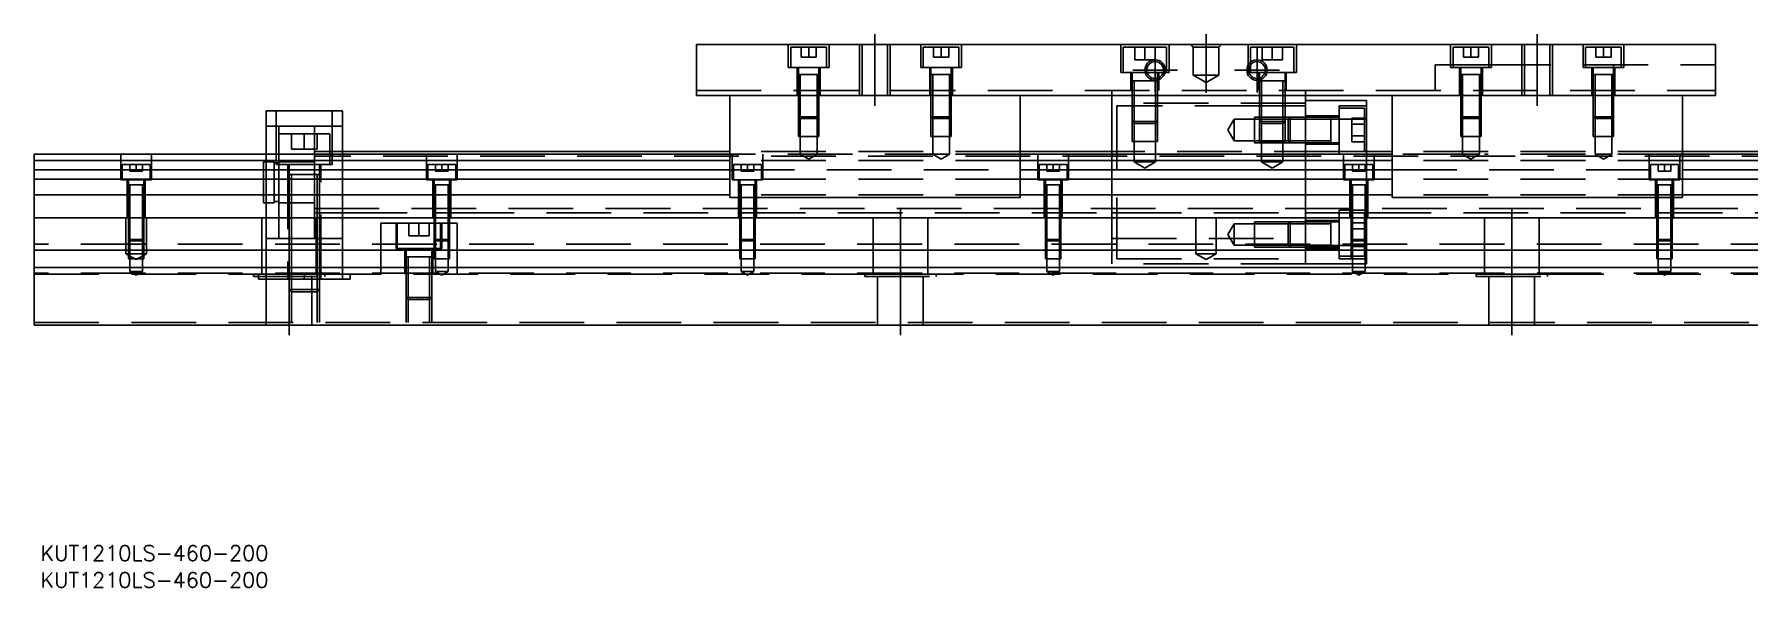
# Model space of a CAD drawing. Extents: x -12 to 640, y -274 to 102.
# Drawn here: x 0 to 336.5, y -274 to -165.6 of the extents above; entities that cross this region are included whole.
import ezdxf

# ---------------------------------------------------------------- set-up
doc = ezdxf.new("R2010")
doc.units = 0
doc.linetypes.add('CENTER', pattern=[50.8, 31.75, -6.35, 6.35, -6.35])
doc.linetypes.add('DASHED', pattern=[19.05, 12.7, -6.35])
doc.layers.get('0').update_dxf_attribs({"linetype": 'CONTINUOUS'})
doc.layers.add('CENTER', color=1, linetype='CENTER')
doc.styles.get("Standard").update_dxf_attribs({"font": 'txt.shx', "height": 3, "bigfont": 'bigfont.shx'})

# ---------------------------------------------------------------- blocks, each defined once
blk = doc.blocks.new('*U2')
at = {"color": 7, "linetype": 'CONTINUOUS'}
blk.add_text('KUT1210LS-460-200', height=3, dxfattribs=at).set_placement((1.2, -274.02))
blk = doc.blocks.new('*U3')
at = {"color": 7, "linetype": 'CONTINUOUS'}
blk.add_text('KUT1210LS-460-200', height=3, dxfattribs=at).set_placement((1.2, -268.75))

msp = doc.modelspace()

# ---------------------------------------------------------------- linework, layer by layer
at = {"color": 7, "linetype": 'CONTINUOUS'}
for p, q in [((130, -167.55), (330, -167.55)), ((130, -167.55), (130, -177.55)), ((330, -167.55), (330, -177.55)), ((130, -177.55), (330, -177.55)), ((136.5, -197.55), (136.5, -177.55)), ((193.5, -197.55), (193.5, -177.55)), ((211.5, -189.05), (211.5, -177.55)), ((249.5, -189.05), (249.5, -177.55)), ((266.5, -197.55), (266.5, -177.55)), ((323.5, -197.55), (323.5, -177.55)), ((45.5, -180.55), (45.5, -189.05)), ((45.5, -180.55), (60.5, -180.55)), ((60.5, -180.55), (60.5, -189.05)), ((261.5, -178.55), (249.5, -178.55)), ((261.5, -178.55), (261.5, -189.05)), ((136.5, -189.05), (0, -189.05)), ((0, -189.05), (0, -190.3)), ((136.5, -190.3), (0, -190.3)), ((0, -190.3), (0, -192.08)), ((136.5, -188.55), (60.5, -188.55)), ((211.5, -188.55), (193.5, -188.55)), ((266.5, -189.05), (193.5, -189.05)), ((266.5, -190.3), (193.5, -190.3)), ((266.5, -188.55), (261.5, -188.55)), ((405, -188.55), (323.5, -188.55)), ((460, -189.05), (323.5, -189.05)), ((460, -190.3), (323.5, -190.3)), ((0, -192.08), (136.5, -192.08)), ((0, -192.08), (0, -193.97)), ((136.5, -193.97), (0, -193.97)), ((0, -193.97), (0, -197.03)), ((193.5, -192.08), (266.5, -192.08)), ((266.5, -193.97), (193.5, -193.97)), ((323.5, -192.08), (460, -192.08)), ((460, -193.97), (323.5, -193.97)), ((0, -197.03), (0, -201.55)), ((136.5, -197.03), (0, -197.03)), ((136.5, -197.55), (193.5, -197.55)), ((266.5, -197.03), (193.5, -197.03)), ((266.5, -197.55), (323.5, -197.55)), ((460, -197.03), (323.5, -197.03)), ((0, -207.85), (0, -201.55)), ((0, -201.55), (460, -201.55)), ((460, -207.85), (0, -207.85)), ((0, -211.25), (0, -207.85)), ((460, -211.25), (0, -211.25)), ((0, -222.55), (0, -211.25)), ((0, -222.55), (460, -222.55))]:
    msp.add_line(p, q, dxfattribs=at)
at = {"color": 3, "linetype": 'DASHED'}
for p, q in [((148, -167.55), (148, -172.05)), ((155.5, -168.05), (148.5, -168.05)), ((148.5, -168.05), (148.5, -172.05)), ((150.5, -168.05), (150.5, -170.05)), ((152, -168.05), (152, -170.05)), ((153.5, -168.05), (153.5, -170.05)), ((155.5, -172.05), (155.5, -168.05)), ((156, -172.05), (156, -167.55)), ((162, -167.55), (162, -177.55)), ((162.5, -167.55), (162.5, -177.55)), ((167.5, -177.55), (167.5, -167.55)), ((168, -177.55), (168, -167.55)), ((174, -167.55), (174, -172.05)), ((181.5, -168.05), (174.5, -168.05)), ((174.5, -168.05), (174.5, -172.05)), ((176.5, -168.05), (176.5, -170.05)), ((178, -168.05), (178, -170.05)), ((179.5, -168.05), (179.5, -170.05)), ((181.5, -172.05), (181.5, -168.05)), ((182, -172.05), (182, -167.55)), ((213.25, -167.55), (213.25, -173.05)), ((222.25, -168.05), (213.75, -168.05)), ((213.75, -168.05), (213.75, -173.05)), ((216, -168.05), (216, -170.55)), ((218, -168.05), (218, -170.55)), ((220, -168.05), (220, -170.55)), ((222.25, -173.05), (222.25, -168.05)), ((222.75, -173.05), (222.75, -167.55)), ((227.5, -168.05), (227, -167.55)), ((227.5, -168.05), (227.5, -173.55)), ((227.5, -168.05), (232.5, -168.05)), ((232.5, -168.05), (233, -167.55)), ((232.5, -173.55), (232.5, -168.05)), ((238.25, -167.55), (238.25, -173.05)), ((247.25, -168.05), (238.75, -168.05)), ((238.75, -168.05), (238.75, -170.99)), ((241, -168.05), (241, -170.55)), ((243, -168.05), (243, -170.55)), ((245, -168.05), (245, -170.55)), ((247.25, -173.05), (247.25, -168.05)), ((247.75, -173.05), (247.75, -167.55)), ((278, -167.55), (278, -172.05)), ((285.5, -168.05), (278.5, -168.05)), ((278.5, -168.05), (278.5, -172.05)), ((280.5, -168.05), (280.5, -170.05)), ((282, -168.05), (282, -170.05)), ((283.5, -168.05), (283.5, -170.05)), ((285.5, -172.05), (285.5, -168.05)), ((286, -172.05), (286, -167.55)), ((292, -167.55), (292, -177.55)), ((292.5, -167.55), (292.5, -177.55)), ((297.5, -177.55), (297.5, -167.55)), ((298, -177.55), (298, -167.55)), ((304, -167.55), (304, -172.05)), ((311.5, -168.05), (304.5, -168.05)), ((304.5, -168.05), (304.5, -172.05)), ((306.5, -168.05), (306.5, -170.05)), ((308, -168.05), (308, -170.05)), ((309.5, -168.05), (309.5, -170.05)), ((311.5, -172.05), (311.5, -168.05)), ((312, -172.05), (312, -167.55)), ((150.5, -170.05), (152, -170.05)), ((152, -170.05), (153.5, -170.05)), ((176.5, -170.05), (178, -170.05)), ((178, -170.05), (179.5, -170.05)), ((216, -170.55), (218, -170.55)), ((218, -170.55), (220, -170.55)), ((238.75, -170.99), (238.75, -171.47)), ((238.75, -171.47), (238.75, -173.05)), ((241, -170.55), (243, -170.55)), ((243, -170.55), (245, -170.55)), ((275, -171.55), (275, -176.55)), ((285, -171.55), (275, -171.55)), ((280.5, -170.05), (282, -170.05)), ((282, -170.05), (283.5, -170.05)), ((285, -171.55), (330, -171.55)), ((306.5, -170.05), (308, -170.05)), ((308, -170.05), (309.5, -170.05)), ((310, -172.05), (310, -171.55)), ((310, -171.55), (310, -172.05)), ((148, -172.05), (156, -172.05)), ((149.75, -172.05), (149.75, -177.55)), ((150, -172.05), (150, -173.45)), ((150, -173.44), (150, -173.45)), ((154, -173.45), (150, -173.45)), ((150, -173.45), (150, -177.55)), ((150, -173.45), (150, -173.46)), ((150.35, -173.45), (150.35, -177.55)), ((153.65, -177.55), (153.65, -173.45)), ((154, -173.45), (154, -172.05)), ((154, -177.55), (154, -173.45)), ((154.25, -177.55), (154.25, -172.05)), ((174, -172.05), (182, -172.05)), ((175.75, -172.05), (175.75, -177.55)), ((176, -172.05), (176, -173.45)), ((176, -173.44), (176, -173.45)), ((176, -173.45), (176.22, -173.45)), ((176.22, -173.45), (176, -173.45)), ((176, -173.45), (176, -173.46)), ((176, -173.45), (176, -177.55)), ((179.78, -173.45), (176.22, -173.45)), ((176.35, -173.45), (176.35, -177.55)), ((179.65, -177.55), (179.65, -173.45)), ((179.78, -173.45), (180, -173.45)), ((180, -173.45), (179.78, -173.45)), ((180, -173.45), (180, -172.05)), ((180, -173.45), (180, -173.44)), ((180, -173.46), (180, -173.45)), ((180, -177.55), (180, -173.45)), ((180.25, -177.55), (180.25, -172.05)), ((213.25, -173.05), (222.75, -173.05)), ((215.25, -173.05), (215.25, -176.55)), ((215.5, -173.05), (215.5, -174.65)), ((215.5, -174.65), (215.76, -174.65)), ((215.76, -174.65), (215.5, -174.65)), ((215.5, -174.65), (215.5, -174.66)), ((215.5, -174.65), (215.5, -174.65)), ((215.5, -174.65), (215.5, -176.55)), ((220.01, -174.65), (215.76, -174.65)), ((215.9, -174.65), (215.9, -176.55)), ((220.24, -174.65), (220.01, -174.65)), ((220.1, -176.55), (220.1, -174.65)), ((220.24, -174.65), (220.5, -174.65)), ((220.5, -174.65), (220.24, -174.65)), ((220.5, -174.12), (220.5, -173.05)), ((220.5, -174.49), (220.5, -174.12)), ((220.5, -174.65), (220.5, -174.49)), ((220.5, -174.66), (220.5, -174.65)), ((220.5, -176.55), (220.5, -174.65)), ((220.5, -174.65), (220.5, -174.65)), ((220.75, -176.55), (220.75, -173.05)), ((232.5, -173.55), (227.5, -173.55)), ((227.5, -173.55), (230, -174.99)), ((230, -174.99), (232.5, -173.55)), ((238.25, -173.05), (247.75, -173.05)), ((240.25, -173.05), (240.25, -176.55)), ((240.5, -173.05), (240.5, -174.12)), ((240.5, -174.12), (240.5, -174.49)), ((240.5, -174.49), (240.5, -174.65)), ((240.5, -174.65), (240.76, -174.65)), ((240.76, -174.65), (240.5, -174.65)), ((240.5, -174.65), (240.5, -174.66)), ((240.5, -174.65), (240.5, -174.65)), ((240.5, -174.65), (240.5, -176.55)), ((245.24, -174.65), (240.76, -174.65)), ((240.9, -174.65), (240.9, -176.55)), ((245.1, -176.55), (245.1, -174.65)), ((245.24, -174.65), (245.5, -174.65)), ((245.5, -174.65), (245.24, -174.65)), ((245.5, -174.65), (245.5, -173.05)), ((245.5, -174.66), (245.5, -174.65)), ((245.5, -176.55), (245.5, -174.65)), ((245.5, -174.65), (245.5, -174.65)), ((245.75, -176.55), (245.75, -173.05)), ((278, -172.05), (286, -172.05)), ((279.75, -172.05), (279.75, -177.55)), ((280, -172.05), (280, -173.45)), ((280, -173.44), (280, -173.45)), ((280, -173.45), (280.22, -173.45)), ((280.22, -173.45), (280, -173.45)), ((280, -173.45), (280, -173.46)), ((280, -173.45), (280, -177.55)), ((283.78, -173.45), (280.22, -173.45)), ((280.35, -173.45), (280.35, -177.55)), ((283.65, -177.55), (283.65, -173.45)), ((283.78, -173.45), (284, -173.45)), ((284, -173.45), (283.78, -173.45)), ((284, -173.45), (284, -172.05)), ((284, -173.45), (284, -173.44)), ((284, -173.46), (284, -173.45)), ((284, -177.55), (284, -173.45)), ((284.25, -177.55), (284.25, -172.05)), ((304, -172.05), (312, -172.05)), ((305.75, -172.05), (305.75, -177.55)), ((306, -172.05), (306, -173.45)), ((306, -173.44), (306, -173.45)), ((306, -173.45), (306.22, -173.45)), ((306.22, -173.45), (306, -173.45)), ((306, -173.45), (306, -173.46)), ((306, -173.45), (306, -177.55)), ((309.78, -173.45), (306.22, -173.45)), ((306.35, -173.45), (306.35, -177.55)), ((309.65, -177.55), (309.65, -173.45)), ((309.78, -173.45), (310, -173.45)), ((310, -173.45), (309.78, -173.45)), ((310, -173.45), (310, -172.05)), ((310, -173.45), (310, -173.44)), ((310, -173.46), (310, -173.45)), ((310, -177.55), (310, -173.45)), ((310.25, -177.55), (310.25, -172.05)), ((130, -176.55), (330, -176.55)), ((150, -177.55), (150, -181.7)), ((150, -177.55), (150, -181.7)), ((150.35, -177.55), (150.35, -182.05)), ((153.65, -182.05), (153.65, -177.55)), ((154, -181.7), (154, -177.55)), ((154, -181.7), (154, -177.55)), ((176, -177.55), (176, -181.7)), ((176, -177.55), (176, -181.7)), ((176.35, -177.55), (176.35, -182.05)), ((179.65, -182.05), (179.65, -177.55)), ((180, -181.7), (180, -177.55)), ((180, -181.7), (180, -177.55)), ((211.5, -177.55), (211.5, -176.55)), ((215.5, -176.55), (215.5, -177.55)), ((215.5, -176.55), (215.5, -177.55)), ((215.5, -177.55), (215.5, -182.65)), ((215.5, -177.55), (215.5, -182.65)), ((215.9, -176.55), (215.9, -177.55)), ((215.9, -177.55), (215.9, -183.05)), ((220.1, -177.55), (220.1, -176.55)), ((220.1, -183.05), (220.1, -177.55)), ((220.5, -177.55), (220.5, -176.55)), ((220.5, -177.55), (220.5, -176.55)), ((220.5, -182.65), (220.5, -177.55)), ((220.5, -182.65), (220.5, -177.55)), ((240.5, -176.55), (240.5, -177.55)), ((240.5, -176.55), (240.5, -177.55)), ((240.5, -177.55), (240.5, -182.65)), ((240.5, -177.55), (240.5, -182.65)), ((240.9, -176.55), (240.9, -177.55)), ((240.9, -177.55), (240.9, -183.05)), ((245.1, -177.55), (245.1, -176.55)), ((245.1, -183.05), (245.1, -177.55)), ((245.5, -177.55), (245.5, -176.55)), ((245.5, -177.55), (245.5, -176.55)), ((245.5, -182.65), (245.5, -177.55)), ((245.5, -182.65), (245.5, -177.55)), ((249.5, -177.55), (249.5, -176.55)), ((280, -177.55), (280, -181.7)), ((280, -177.55), (280, -181.7)), ((280.35, -177.55), (280.35, -182.05)), ((283.65, -182.05), (283.65, -177.55)), ((284, -181.7), (284, -177.55)), ((284, -181.7), (284, -177.55)), ((306, -177.55), (306, -181.7)), ((306, -177.55), (306, -181.7)), ((306.35, -177.55), (306.35, -182.05)), ((309.65, -182.05), (309.65, -177.55)), ((310, -181.7), (310, -177.55)), ((310, -181.7), (310, -177.55)), ((47.5, -180.55), (47.5, -191.05)), ((58.5, -191.05), (58.5, -180.55)), ((150, -181.7), (154, -181.7)), ((150, -181.7), (150, -185.55)), ((150, -181.7), (150.35, -182.05)), ((153.65, -182.05), (154, -181.7)), ((154, -185.55), (154, -181.7)), ((176, -181.7), (180, -181.7)), ((176, -181.7), (176, -185.55)), ((176, -181.7), (176.35, -182.05)), ((179.65, -182.05), (180, -181.7)), ((180, -185.55), (180, -181.7)), ((249.5, -179.05), (211.5, -179.05)), ((212.5, -179.55), (212.5, -197.55)), ((215.5, -179.55), (212.5, -179.55)), ((215.9, -179.55), (215.5, -179.55)), ((218.5, -179.55), (215.9, -179.55)), ((220.1, -179.55), (218.5, -179.55)), ((220.5, -179.55), (220.1, -179.55)), ((240.5, -179.55), (220.5, -179.55)), ((240.9, -179.55), (240.5, -179.55)), ((241.5, -179.55), (240.9, -179.55)), ((245.1, -179.55), (241.5, -179.55)), ((245.5, -179.55), (245.1, -179.55)), ((249.5, -179.55), (245.5, -179.55)), ((256.1, -181.55), (249.5, -181.55)), ((256.1, -179.55), (256.1, -189.05)), ((261.5, -179.55), (256.1, -179.55)), ((258.65, -180.05), (256.1, -180.05)), ((259, -180.05), (258.65, -180.05)), ((261.1, -180.05), (259, -180.05)), ((261.1, -188.55), (261.1, -180.05)), ((280, -181.7), (284, -181.7)), ((280, -181.7), (280, -185.55)), ((280, -181.7), (280.35, -182.05)), ((283.65, -182.05), (284, -181.7)), ((284, -185.55), (284, -181.7)), ((306, -181.7), (310, -181.7)), ((306, -181.7), (306, -185.55)), ((306, -181.7), (306.35, -182.05)), ((309.65, -182.05), (310, -181.7)), ((310, -185.55), (310, -181.7)), ((48, -183.55), (45.5, -183.55)), ((48, -185.05), (48, -183.55)), ((55, -183.55), (48, -183.55)), ((58, -185.05), (48, -185.05)), ((48, -185.05), (48, -189.05)), ((50.5, -185.05), (50.5, -188.05)), ((53, -185.05), (53, -188.05)), ((55, -185.05), (55, -183.55)), ((60.5, -183.55), (55, -183.55)), ((55, -189.05), (55, -185.05)), ((55.5, -185.05), (55.5, -188.05)), ((58, -189.05), (58, -185.05)), ((153.65, -182.05), (150.35, -182.05)), ((150.35, -182.05), (150.35, -185.55)), ((153.65, -185.55), (153.65, -182.05)), ((179.65, -182.05), (176.35, -182.05)), ((176.35, -182.05), (176.35, -185.55)), ((179.65, -185.55), (179.65, -182.05)), ((215.5, -182.65), (218.5, -182.65)), ((215.5, -182.65), (215.5, -186.55)), ((215.5, -182.65), (215.9, -183.05)), ((218.5, -183.05), (215.9, -183.05)), ((215.9, -183.05), (215.9, -186.55)), ((218.5, -182.65), (220.5, -182.65)), ((220.1, -183.05), (218.5, -183.05)), ((220.1, -183.05), (220.5, -182.65)), ((220.1, -186.55), (220.1, -183.05)), ((220.5, -186.55), (220.5, -182.65)), ((235.5, -182.2), (234.29, -184.3)), ((234.29, -184.3), (235.5, -186.4)), ((235.5, -186.4), (235.5, -182.2)), ((239.5, -182.2), (235.5, -182.2)), ((239.5, -181.8), (239.5, -186.8)), ((240.5, -181.8), (239.5, -181.8)), ((246.1, -182.2), (239.5, -182.2)), ((240.9, -181.8), (240.5, -181.8)), ((240.5, -182.65), (241.5, -182.65)), ((240.5, -182.65), (240.5, -186.55)), ((240.5, -182.65), (240.9, -183.05)), ((241.5, -181.8), (240.9, -181.8)), ((241.5, -183.05), (240.9, -183.05)), ((240.9, -183.05), (240.9, -186.55)), ((245.1, -181.8), (241.5, -181.8)), ((241.5, -182.65), (245.5, -182.65)), ((245.1, -183.05), (241.5, -183.05)), ((245.5, -181.8), (245.1, -181.8)), ((245.1, -183.05), (245.5, -182.65)), ((245.1, -186.55), (245.1, -183.05)), ((246.5, -181.8), (245.5, -181.8)), ((245.5, -186.55), (245.5, -182.65)), ((246.5, -181.8), (246.1, -182.2)), ((246.1, -186.4), (246.1, -182.2)), ((249.5, -182.2), (246.1, -182.2)), ((246.5, -181.8), (246.5, -186.8)), ((249.5, -181.8), (246.5, -181.8)), ((249.5, -181.8), (246.5, -181.8)), ((254.5, -181.8), (249.5, -181.8)), ((255, -182.18), (249.5, -182.18)), ((254.5, -182.2), (249.5, -182.2)), ((254.5, -182.2), (254.5, -181.8)), ((254.5, -182.06), (254.5, -181.8)), ((254.5, -181.8), (254.5, -182.06)), ((254.5, -182.06), (254.5, -181.8)), ((255, -181.8), (254.5, -181.8)), ((254.5, -184.15), (254.5, -182.06)), ((254.5, -186.54), (254.5, -184.15)), ((255.1, -181.8), (255, -181.8)), ((259, -182.18), (255, -182.18)), ((255.35, -181.8), (255.1, -181.8)), ((256.1, -181.8), (255.35, -181.8)), ((258.6, -181.99), (258.6, -183.15)), ((261.1, -181.99), (258.6, -181.99)), ((258.6, -183.15), (258.6, -185.45)), ((261.1, -183.15), (258.6, -183.15)), ((261.5, -182.18), (259, -182.18)), ((283.65, -182.05), (280.35, -182.05)), ((280.35, -182.05), (280.35, -185.55)), ((283.65, -185.55), (283.65, -182.05)), ((309.65, -182.05), (306.35, -182.05)), ((306.35, -182.05), (306.35, -185.55)), ((309.65, -185.55), (309.65, -182.05)), ((50.5, -188.05), (53, -188.05)), ((53, -188.05), (55.5, -188.05)), ((150, -185.55), (154, -185.55)), ((150.35, -185.55), (150.35, -189.05)), ((153.65, -189.05), (153.65, -185.55)), ((176, -185.55), (180, -185.55)), ((176.35, -185.55), (176.35, -189.05)), ((179.65, -189.05), (179.65, -185.55)), ((215.5, -186.55), (220.5, -186.55)), ((215.9, -186.55), (215.9, -190.55)), ((220.1, -190.55), (220.1, -186.55)), ((235.5, -186.4), (239.5, -186.4)), ((239.5, -186.4), (246.1, -186.4)), ((239.5, -186.8), (246.5, -186.8)), ((240.5, -186.55), (245.5, -186.55)), ((240.9, -186.55), (240.9, -190.55)), ((245.1, -190.55), (245.1, -186.55)), ((246.1, -186.4), (246.5, -186.8)), ((246.1, -186.4), (249.5, -186.4)), ((246.5, -186.8), (249.5, -186.8)), ((246.5, -186.8), (249.5, -186.8)), ((249.5, -186.4), (254.5, -186.4)), ((249.5, -186.8), (254.5, -186.8)), ((249.5, -187.05), (256.1, -187.05)), ((254.5, -186.8), (254.5, -186.4)), ((254.5, -186.8), (254.5, -186.54)), ((254.5, -186.8), (256.1, -186.8)), ((258.6, -185.45), (258.6, -186.61)), ((261.1, -185.45), (258.6, -185.45)), ((261.1, -186.61), (258.6, -186.61)), ((280, -185.55), (284, -185.55)), ((280.35, -185.55), (280.35, -189.05)), ((283.65, -189.05), (283.65, -185.55)), ((306, -185.55), (310, -185.55)), ((306.35, -185.55), (306.35, -189.05)), ((309.65, -189.05), (309.65, -185.55)), ((17, -189.05), (17, -194.05)), ((22.75, -191.05), (17.25, -191.05)), ((17.25, -191.05), (17.25, -194.05)), ((18.75, -191.05), (18.75, -192.35)), ((20, -191.05), (20, -192.35)), ((21.25, -191.05), (21.25, -192.35)), ((22.75, -194.05), (22.75, -191.05)), ((23, -194.05), (23, -189.05)), ((45, -194.55), (45, -190.55)), ((45.5, -190.55), (45, -190.55)), ((45.5, -189.05), (45.5, -201.55)), ((47.1, -190.55), (45.5, -190.55)), ((47.1, -194.55), (47.1, -190.55)), ((48, -190.75), (47.1, -190.75)), ((47.5, -191.05), (58.5, -191.05)), ((48, -189.05), (48, -191.05)), ((55, -190.55), (48, -190.55)), ((48, -194.55), (48, -191.05)), ((49.75, -191.05), (49.75, -213.55)), ((50, -191.05), (50, -193.05)), ((58, -188.55), (55, -188.55)), ((55, -191.05), (55, -189.05)), ((405, -189.43), (55, -189.43)), ((55, -193.05), (55, -191.05)), ((56, -193.05), (56, -191.05)), ((56.25, -213.55), (56.25, -191.05)), ((60.5, -188.55), (58, -188.55)), ((58, -191.05), (58, -189.05)), ((60.5, -189.05), (60.5, -201.55)), ((77, -189.05), (77, -194.05)), ((82.75, -191.05), (77.25, -191.05)), ((77.25, -191.05), (77.25, -194.05)), ((78.75, -191.05), (78.75, -192.35)), ((80, -191.05), (80, -192.35)), ((81.25, -191.05), (81.25, -192.35)), ((82.75, -194.05), (82.75, -191.05)), ((83, -194.05), (83, -189.05)), ((193.5, -188.55), (136.5, -188.55)), ((179.65, -189.05), (136.5, -189.05)), ((193.5, -190.3), (136.5, -190.3)), ((137, -189.05), (137, -194.05)), ((142.75, -191.05), (137.25, -191.05)), ((137.25, -191.05), (137.25, -194.05)), ((138.75, -191.05), (138.75, -192.35)), ((140, -191.05), (140, -192.35)), ((141.25, -191.05), (141.25, -192.35)), ((142.75, -194.05), (142.75, -191.05)), ((143, -194.05), (143, -189.05)), ((150.35, -189.05), (152, -190)), ((152, -190), (153.65, -189.05)), ((176.35, -189.05), (178, -190)), ((178, -190), (179.65, -189.05)), ((193.5, -189.05), (178.65, -189.05)), ((197, -189.05), (197, -194.05)), ((202.75, -191.05), (197.25, -191.05)), ((197.25, -191.05), (197.25, -194.05)), ((198.75, -191.05), (198.75, -192.35)), ((200, -191.05), (200, -192.35)), ((201.25, -191.05), (201.25, -192.35)), ((202.75, -194.05), (202.75, -191.05)), ((203, -194.05), (203, -189.05)), ((212.5, -188.55), (211.5, -188.55)), ((211.5, -197.55), (211.5, -189.05)), ((256.1, -188.55), (212.5, -188.55)), ((220.1, -190.55), (215.9, -190.55)), ((215.9, -190.55), (218, -191.76)), ((218, -191.76), (220.1, -190.55)), ((245.1, -190.55), (240.9, -190.55)), ((240.9, -190.55), (243, -191.76)), ((243, -191.76), (245.1, -190.55)), ((249.5, -197.55), (249.5, -189.05)), ((256.1, -188.55), (261.1, -188.55)), ((257, -189.05), (257, -194.05)), ((262.75, -191.05), (257.25, -191.05)), ((257.25, -191.05), (257.25, -194.05)), ((258.75, -191.05), (258.75, -192.35)), ((260, -191.05), (260, -192.35)), ((261.5, -188.55), (261.1, -188.55)), ((261.25, -191.05), (261.25, -192.35)), ((261.5, -189.05), (261.5, -207.85)), ((262.75, -194.05), (262.75, -191.05)), ((263, -194.05), (263, -189.05)), ((323.5, -188.55), (266.5, -188.55)), ((281.35, -189.05), (266.5, -189.05)), ((323.5, -190.3), (266.5, -190.3)), ((283.65, -189.05), (280.35, -189.05)), ((280.35, -189.05), (282, -190)), ((282, -190), (283.65, -189.05)), ((323.5, -189.05), (284.65, -189.05)), ((309.65, -189.05), (306.35, -189.05)), ((306.35, -189.05), (308, -190)), ((308, -190), (309.65, -189.05)), ((317, -189.05), (317, -194.05)), ((322.75, -191.05), (317.25, -191.05)), ((317.25, -191.05), (317.25, -194.05)), ((318.75, -191.05), (318.75, -192.35)), ((320, -191.05), (320, -192.35)), ((321.25, -191.05), (321.25, -192.35)), ((322.75, -194.05), (322.75, -191.05)), ((323, -194.05), (323, -189.05)), ((17, -194.05), (23, -194.05)), ((18.25, -194.05), (18.25, -201.55)), ((18.5, -194.05), (18.5, -195.05)), ((18.5, -195.04), (18.5, -195.05)), ((21.5, -195.05), (18.5, -195.05)), ((18.5, -195.05), (18.5, -195.06)), ((18.5, -195.05), (18.5, -201.55)), ((18.75, -192.35), (20, -192.35)), ((18.75, -195.05), (18.75, -201.55)), ((20, -192.35), (21.25, -192.35)), ((21.25, -201.55), (21.25, -195.05)), ((21.5, -195.05), (21.5, -194.05)), ((21.5, -201.55), (21.5, -195.05)), ((21.75, -201.55), (21.75, -194.05)), ((45, -198.55), (45, -194.55)), ((47.1, -198.55), (47.1, -194.55)), ((48, -201.55), (48, -194.55)), ((50, -193.04), (50, -193.05)), ((50, -193.05), (50.35, -193.05)), ((50.35, -193.05), (50, -193.05)), ((50, -193.05), (50, -201.55)), ((50, -193.05), (50, -193.06)), ((55.65, -193.05), (50.35, -193.05)), ((50.5, -193.05), (50.5, -201.55)), ((55, -194.55), (55, -193.05)), ((55, -201.55), (55, -194.55)), ((55.5, -201.55), (55.5, -193.05)), ((55.65, -193.05), (56, -193.05)), ((56, -193.05), (55.65, -193.05)), ((56, -193.05), (56, -193.04)), ((56, -201.55), (56, -193.05)), ((56, -193.06), (56, -193.05)), ((77, -194.05), (83, -194.05)), ((78.25, -194.05), (78.25, -201.55)), ((78.5, -194.05), (78.5, -195.05)), ((78.5, -195.04), (78.5, -195.05)), ((81.5, -195.05), (78.5, -195.05)), ((78.5, -195.05), (78.5, -195.06)), ((78.5, -195.05), (78.5, -201.55)), ((78.75, -192.35), (80, -192.35)), ((78.75, -195.05), (78.75, -201.55)), ((80, -192.35), (81.25, -192.35)), ((81.25, -201.55), (81.25, -195.05)), ((81.5, -195.05), (81.5, -194.05)), ((81.5, -201.55), (81.5, -195.05)), ((81.75, -201.55), (81.75, -194.05)), ((136.5, -192.08), (193.5, -192.08)), ((193.5, -193.97), (136.5, -193.97)), ((137, -194.05), (143, -194.05)), ((138.25, -194.05), (138.25, -201.55)), ((138.5, -194.05), (138.5, -195.05)), ((138.5, -195.04), (138.5, -195.05)), ((141.5, -195.05), (138.5, -195.05)), ((138.5, -195.05), (138.5, -195.06)), ((138.5, -195.05), (138.5, -201.55)), ((138.75, -192.35), (140, -192.35)), ((138.75, -195.05), (138.75, -201.55)), ((140, -192.35), (141.25, -192.35)), ((141.25, -201.55), (141.25, -195.05)), ((141.5, -195.05), (141.5, -194.05)), ((141.5, -201.55), (141.5, -195.05)), ((141.75, -201.55), (141.75, -194.05)), ((197, -194.05), (203, -194.05)), ((198.25, -194.05), (198.25, -201.55)), ((198.5, -194.05), (198.5, -195.05)), ((198.5, -195.04), (198.5, -195.05)), ((201.5, -195.05), (198.5, -195.05)), ((198.5, -195.05), (198.5, -195.06)), ((198.5, -195.05), (198.5, -201.55)), ((198.75, -192.35), (200, -192.35)), ((198.75, -195.05), (198.75, -201.55)), ((200, -192.35), (201.25, -192.35)), ((201.25, -201.55), (201.25, -195.05)), ((201.5, -195.05), (201.5, -194.05)), ((201.5, -201.55), (201.5, -195.05)), ((201.75, -201.55), (201.75, -194.05)), ((257, -194.05), (263, -194.05)), ((258.25, -194.05), (258.25, -201.55)), ((258.5, -194.05), (258.5, -195.05)), ((258.5, -195.04), (258.5, -195.05)), ((261.5, -195.05), (258.5, -195.05)), ((258.5, -195.05), (258.5, -195.06)), ((258.5, -195.05), (258.5, -201.55)), ((258.75, -192.35), (260, -192.35)), ((258.75, -195.05), (258.75, -201.55)), ((260, -192.35), (261.25, -192.35)), ((261.25, -201.55), (261.25, -195.05)), ((261.5, -195.05), (261.5, -194.05)), ((261.5, -201.55), (261.5, -195.05)), ((261.75, -201.55), (261.75, -194.05)), ((266.5, -192.08), (323.5, -192.08)), ((323.5, -193.97), (266.5, -193.97)), ((317, -194.05), (323, -194.05)), ((318.25, -194.05), (318.25, -201.55)), ((318.5, -194.05), (318.5, -195.05)), ((318.5, -195.04), (318.5, -195.05)), ((321.5, -195.05), (318.5, -195.05)), ((318.5, -195.05), (318.5, -195.06)), ((318.5, -195.05), (318.5, -201.55)), ((318.75, -192.35), (320, -192.35)), ((318.75, -195.05), (318.75, -201.55)), ((320, -192.35), (321.25, -192.35)), ((321.25, -201.55), (321.25, -195.05)), ((321.5, -195.05), (321.5, -194.05)), ((321.5, -201.55), (321.5, -195.05)), ((321.75, -201.55), (321.75, -194.05)), ((47.1, -198.35), (48, -198.35)), ((193.5, -197.03), (136.5, -197.03)), ((211.5, -201.55), (211.5, -197.55)), ((212.5, -197.55), (212.5, -201.55)), ((249.5, -201.55), (249.5, -197.55)), ((323.5, -197.03), (266.5, -197.03)), ((18, -201.55), (18, -208.55)), ((18.5, -201.55), (18.5, -205.8)), ((18.5, -201.55), (18.5, -205.8)), ((18.75, -201.55), (18.75, -206.05)), ((21.25, -206.05), (21.25, -201.55)), ((21.5, -205.8), (21.5, -201.55)), ((21.5, -205.8), (21.5, -201.55)), ((22, -208.55), (22, -201.55)), ((44.64, -212.55), (44.64, -201.55)), ((45, -198.55), (45.5, -198.55)), ((45.5, -198.55), (47.1, -198.55)), ((45.5, -201.55), (45.5, -207.85)), ((48, -198.55), (50, -198.55)), ((48, -205.55), (48, -201.55)), ((50, -198.55), (50.5, -198.55)), ((50, -201.55), (50, -207.85)), ((50.5, -198.55), (55, -198.55)), ((50.5, -201.55), (50.5, -207.85)), ((55, -199.68), (405, -199.68)), ((55, -200.55), (55.5, -200.55)), ((55, -205.55), (55, -201.55)), ((55.36, -201.55), (55.36, -212.55)), ((55.5, -200.55), (56, -200.55)), ((55.5, -207.85), (55.5, -201.55)), ((56, -200.55), (60.5, -200.55)), ((56, -207.85), (56, -201.55)), ((60.5, -200.55), (78.5, -200.55)), ((60.5, -201.55), (60.5, -207.85)), ((78.5, -200.55), (78.75, -200.55)), ((78.5, -201.55), (78.5, -205.8)), ((78.5, -201.55), (78.5, -205.8)), ((78.75, -200.55), (81.25, -200.55)), ((78.75, -201.55), (78.75, -206.05)), ((81.25, -200.55), (81.5, -200.55)), ((81.25, -206.05), (81.25, -201.55)), ((81.5, -200.55), (211.5, -200.55)), ((81.5, -205.8), (81.5, -201.55)), ((81.5, -205.8), (81.5, -201.55)), ((138.5, -201.55), (138.5, -205.8)), ((138.5, -201.55), (138.5, -205.8)), ((138.75, -201.55), (138.75, -206.05)), ((141.25, -206.05), (141.25, -201.55)), ((141.5, -205.8), (141.5, -201.55)), ((141.5, -205.8), (141.5, -201.55)), ((164.64, -212.55), (164.64, -201.55)), ((175.36, -201.55), (175.36, -212.55)), ((198.5, -201.55), (198.5, -205.8)), ((198.5, -201.55), (198.5, -205.8)), ((198.75, -201.55), (198.75, -206.05)), ((201.25, -206.05), (201.25, -201.55)), ((201.5, -205.8), (201.5, -201.55)), ((201.5, -205.8), (201.5, -201.55)), ((211.5, -200.55), (212.5, -200.55)), ((211.5, -205.55), (211.5, -201.55)), ((212.5, -200.55), (249.5, -200.55)), ((212.5, -200.55), (249.5, -200.55)), ((212.5, -201.55), (212.5, -207.85)), ((228, -201.55), (228, -208.55)), ((232, -208.55), (232, -201.55)), ((249.5, -200.55), (256.1, -200.55)), ((249.5, -200.55), (256.1, -200.55)), ((249.5, -205.55), (249.5, -201.55)), ((256.1, -200.05), (256.1, -209.55)), ((261.5, -200.05), (256.1, -200.05)), ((258.5, -200.55), (256.1, -200.55)), ((258.75, -200.55), (258.5, -200.55)), ((258.5, -201.55), (258.5, -205.8)), ((258.5, -201.55), (258.5, -205.8)), ((261.1, -200.55), (258.75, -200.55)), ((258.75, -201.55), (258.75, -206.05)), ((261.1, -201.55), (261.1, -200.55)), ((261.1, -200.55), (261.25, -200.55)), ((261.1, -200.55), (261.25, -200.55)), ((261.1, -206.05), (261.1, -201.55)), ((261.25, -200.55), (261.5, -200.55)), ((261.25, -200.55), (261.5, -200.55)), ((261.25, -206.05), (261.25, -201.55)), ((261.5, -200.55), (405, -200.55)), ((261.5, -205.8), (261.5, -201.55)), ((261.5, -205.8), (261.5, -201.55)), ((284.64, -212.55), (284.64, -201.55)), ((295.36, -201.55), (295.36, -212.55)), ((318.5, -201.55), (318.5, -205.8)), ((318.5, -201.55), (318.5, -205.8)), ((318.75, -201.55), (318.75, -206.05)), ((321.25, -206.05), (321.25, -201.55)), ((321.5, -205.8), (321.5, -201.55)), ((321.5, -205.8), (321.5, -201.55)), ((68, -202.55), (68, -207.85)), ((68, -202.55), (78.5, -202.55)), ((71, -202.55), (71, -207.55)), ((71.25, -202.55), (71.25, -207.55)), ((73.5, -202.55), (73.5, -205.05)), ((73.5, -205.05), (75.5, -205.05)), ((75.5, -202.55), (75.5, -205.05)), ((75.5, -205.05), (77.5, -205.05)), ((77.5, -202.55), (77.5, -205.05)), ((78.5, -202.55), (78.75, -202.55)), ((78.75, -202.55), (81.25, -202.55)), ((79.75, -206.05), (79.75, -202.55)), ((80, -207.55), (80, -202.55)), ((81.25, -202.55), (81.5, -202.55)), ((81.5, -202.55), (83, -202.55)), ((83, -202.55), (83, -207.85)), ((235.5, -202.7), (234.29, -204.8)), ((234.29, -204.8), (235.5, -206.9)), ((235.5, -206.9), (235.5, -202.7)), ((239.5, -202.7), (235.5, -202.7)), ((239.5, -202.3), (239.5, -207.3)), ((246.5, -202.3), (239.5, -202.3)), ((246.1, -202.7), (239.5, -202.7)), ((246.5, -202.3), (246.1, -202.7)), ((246.1, -206.9), (246.1, -202.7)), ((249.5, -202.7), (246.1, -202.7)), ((246.5, -202.3), (246.5, -207.3)), ((249.5, -202.3), (246.5, -202.3)), ((249.5, -202.3), (246.5, -202.3)), ((256.1, -202.05), (249.5, -202.05)), ((254.5, -202.3), (249.5, -202.3)), ((254.5, -202.7), (249.5, -202.7)), ((254.5, -202.7), (254.5, -202.3)), ((254.5, -202.56), (254.5, -202.3)), ((254.5, -202.3), (254.5, -202.56)), ((254.5, -202.56), (254.5, -202.3)), ((256.1, -202.3), (254.5, -202.3)), ((254.5, -204.65), (254.5, -202.56)), ((254.5, -207.04), (254.5, -204.65)), ((258.6, -202.49), (258.6, -203.65)), ((261.1, -202.49), (258.6, -202.49)), ((261.1, -203.65), (258.6, -203.65)), ((258.6, -203.65), (258.6, -205.95)), ((460, -206.7), (0, -206.7)), ((22, -208.55), (18, -208.55)), ((18, -208.55), (20, -209.7)), ((18.5, -205.8), (21.5, -205.8)), ((18.5, -205.8), (18.5, -207.85)), ((18.5, -205.8), (18.75, -206.05)), ((18.5, -207.85), (18.5, -209.55)), ((21.25, -206.05), (18.75, -206.05)), ((18.75, -206.05), (18.75, -209.55)), ((20, -209.7), (22, -208.55)), ((21.25, -206.05), (21.5, -205.8)), ((21.25, -209.55), (21.25, -206.05)), ((21.5, -207.85), (21.5, -205.8)), ((21.5, -209.55), (21.5, -207.85)), ((45.5, -205.55), (48, -205.55)), ((45.5, -207.85), (45.5, -211.25)), ((48, -205.55), (50, -205.55)), ((50, -205.55), (50.5, -205.55)), ((50, -207.85), (50, -211.25)), ((50.5, -205.55), (55, -205.55)), ((50.5, -207.85), (50.5, -211.25)), ((55, -205.55), (60.5, -205.55)), ((55.5, -211.25), (55.5, -207.85)), ((56, -211.25), (56, -207.85)), ((60.5, -207.85), (60.5, -211.25)), ((68, -207.85), (68, -211.25)), ((71, -207.55), (80, -207.55)), ((72.75, -207.55), (72.75, -212.55)), ((73, -207.55), (73, -207.85)), ((73, -207.85), (73, -209.15)), ((78, -207.85), (78, -207.55)), ((78, -209.15), (78, -207.85)), ((78.25, -212.55), (78.25, -207.55)), ((78.5, -205.8), (81.5, -205.8)), ((78.5, -205.8), (78.5, -207.85)), ((78.5, -205.8), (78.75, -206.05)), ((78.5, -207.85), (78.5, -209.55)), ((81.25, -206.05), (78.75, -206.05)), ((78.75, -206.05), (78.75, -209.55)), ((79.75, -207.55), (79.75, -206.05)), ((81.25, -206.05), (81.5, -205.8)), ((81.25, -209.55), (81.25, -206.05)), ((81.5, -207.85), (81.5, -205.8)), ((81.5, -209.55), (81.5, -207.85)), ((83, -207.85), (83, -211.25)), ((138.5, -205.8), (141.5, -205.8)), ((138.5, -205.8), (138.5, -207.85)), ((138.5, -205.8), (138.75, -206.05)), ((138.5, -207.85), (138.5, -209.55)), ((141.25, -206.05), (138.75, -206.05)), ((138.75, -206.05), (138.75, -209.55)), ((141.25, -206.05), (141.5, -205.8)), ((141.25, -209.55), (141.25, -206.05)), ((141.5, -207.85), (141.5, -205.8)), ((141.5, -209.55), (141.5, -207.85)), ((198.5, -205.8), (201.5, -205.8)), ((198.5, -205.8), (198.5, -207.85)), ((198.5, -205.8), (198.75, -206.05)), ((198.5, -207.85), (198.5, -209.55)), ((201.25, -206.05), (198.75, -206.05)), ((198.75, -206.05), (198.75, -209.55)), ((201.25, -206.05), (201.5, -205.8)), ((201.25, -209.55), (201.25, -206.05)), ((201.5, -207.85), (201.5, -205.8)), ((201.5, -209.55), (201.5, -207.85)), ((211.5, -207.85), (211.5, -205.55)), ((211.5, -205.55), (249.5, -205.55)), ((249.5, -207.83), (211.5, -207.83)), ((211.5, -210.55), (211.5, -207.85)), ((212.5, -207.85), (212.5, -209.55)), ((232, -208.55), (228, -208.55)), ((228, -208.55), (230, -209.7)), ((230, -209.7), (232, -208.55)), ((235.5, -206.9), (239.5, -206.9)), ((239.5, -206.9), (246.1, -206.9)), ((239.5, -207.3), (246.5, -207.3)), ((246.1, -206.9), (249.5, -206.9)), ((246.1, -206.9), (246.5, -207.3)), ((246.5, -207.3), (249.5, -207.3)), ((246.5, -207.3), (249.5, -207.3)), ((249.5, -205.55), (249.5, -207.85)), ((249.5, -206.9), (254.5, -206.9)), ((258.5, -206.92), (249.5, -206.92)), ((249.5, -207.3), (254.5, -207.3)), ((249.5, -207.55), (256.1, -207.55)), ((249.5, -207.85), (249.5, -210.55)), ((254.5, -207.3), (254.5, -206.9)), ((254.5, -207.3), (254.5, -207.04)), ((254.5, -207.3), (254.5, -207.3)), ((254.5, -207.3), (254.5, -207.3)), ((254.5, -207.3), (256.1, -207.3)), ((258.5, -205.8), (261.5, -205.8)), ((258.5, -205.8), (258.5, -207.85)), ((258.5, -205.8), (258.75, -206.05)), ((261.5, -206.92), (258.5, -206.92)), ((258.5, -207.85), (258.5, -209.55)), ((261.1, -205.95), (258.6, -205.95)), ((258.6, -205.95), (258.6, -207.11)), ((261.1, -207.11), (258.6, -207.11)), ((261.25, -206.05), (258.75, -206.05)), ((258.75, -206.05), (258.75, -209.55)), ((261.1, -207.85), (261.1, -206.05)), ((261.1, -209.05), (261.1, -207.85)), ((261.25, -206.05), (261.5, -205.8)), ((261.25, -209.55), (261.25, -206.05)), ((261.5, -207.85), (261.5, -205.8)), ((261.5, -207.85), (261.5, -210.55)), ((261.5, -209.55), (261.5, -207.85)), ((318.5, -205.8), (321.5, -205.8)), ((318.5, -205.8), (318.5, -207.85)), ((318.5, -205.8), (318.75, -206.05)), ((318.5, -207.85), (318.5, -209.55)), ((321.25, -206.05), (318.75, -206.05)), ((318.75, -206.05), (318.75, -209.55)), ((321.25, -206.05), (321.5, -205.8)), ((321.25, -209.55), (321.25, -206.05)), ((321.5, -207.85), (321.5, -205.8)), ((321.5, -209.55), (321.5, -207.85)), ((18.5, -209.55), (21.5, -209.55)), ((18.75, -209.55), (18.75, -212.05)), ((21.25, -212.05), (21.25, -209.55)), ((45.5, -211.25), (45.5, -212.55)), ((50, -211.25), (50, -212.55)), ((50.5, -211.25), (50.5, -212.55)), ((55.5, -212.55), (55.5, -211.25)), ((56, -212.55), (56, -211.25)), ((60.5, -211.25), (60.5, -213.55)), ((68, -211.25), (68, -212.55)), ((73, -209.15), (73.26, -209.15)), ((73.26, -209.15), (73, -209.15)), ((73, -209.15), (73, -209.15)), ((73, -209.15), (73, -211.25)), ((73, -209.15), (73, -209.16)), ((73, -211.25), (73, -212.55)), ((77.74, -209.15), (73.26, -209.15)), ((73.4, -209.15), (73.4, -211.25)), ((73.4, -211.25), (73.4, -212.55)), ((77.6, -211.25), (77.6, -209.15)), ((77.6, -212.55), (77.6, -211.25)), ((77.74, -209.15), (78, -209.15)), ((78, -209.15), (77.74, -209.15)), ((78, -211.25), (78, -209.15)), ((78, -209.15), (78, -209.15)), ((78, -209.16), (78, -209.15)), ((78, -212.55), (78, -211.25)), ((78.5, -209.55), (81.5, -209.55)), ((78.75, -209.55), (78.75, -212.05)), ((81.25, -212.05), (81.25, -209.55)), ((83, -211.25), (83, -212.55)), ((138.5, -209.55), (141.5, -209.55)), ((138.75, -209.55), (138.75, -212.05)), ((141.25, -212.05), (141.25, -209.55)), ((198.5, -209.55), (201.5, -209.55)), ((198.75, -209.55), (198.75, -212.05)), ((201.25, -212.05), (201.25, -209.55)), ((249.5, -210.55), (211.5, -210.55)), ((212.5, -209.55), (249.5, -209.55)), ((261.5, -210.55), (249.5, -210.55)), ((256.1, -209.05), (258.5, -209.05)), ((256.1, -209.55), (261.5, -209.55)), ((258.5, -209.05), (261.1, -209.05)), ((258.5, -209.55), (261.5, -209.55)), ((258.75, -209.55), (258.75, -212.05)), ((261.25, -212.05), (261.25, -209.55)), ((318.5, -209.55), (321.5, -209.55)), ((318.75, -209.55), (318.75, -212.05)), ((321.25, -212.05), (321.25, -209.55)), ((460, -212.4), (0, -212.4)), ((0, -212.55), (44.64, -212.55)), ((21.25, -212.05), (18.75, -212.05)), ((18.75, -212.05), (20, -212.77)), ((20, -212.77), (21.25, -212.05)), ((43, -212.55), (57, -212.55)), ((43, -212.55), (43, -213.05)), ((43, -213.05), (57, -213.05)), ((44, -212.55), (44, -213.55)), ((44, -213.55), (53, -213.55)), ((44.64, -212.55), (55.36, -212.55)), ((45.5, -212.55), (45.5, -213.05)), ((45.5, -213.05), (45.5, -222.55)), ((50, -212.55), (50, -213.55)), ((50, -213.55), (50, -215.55)), ((50, -213.55), (50, -215.55)), ((50.5, -212.55), (50.5, -213.55)), ((50.5, -213.55), (50.5, -216.05)), ((53, -212.55), (53, -213.55)), ((53, -213.55), (53, -212.55)), ((53, -213.55), (62, -213.55)), ((54.5, -222.55), (54.5, -213.05)), ((55.36, -212.55), (284.64, -212.55)), ((55.5, -213.55), (55.5, -212.55)), ((55.5, -216.05), (55.5, -213.55)), ((56, -213.55), (56, -212.55)), ((56, -215.55), (56, -213.55)), ((56, -215.55), (56, -213.55)), ((57, -213.05), (57, -212.55)), ((62, -213.55), (62, -212.55)), ((73, -212.55), (73, -217.15)), ((73, -212.55), (73, -217.15)), ((73.4, -212.55), (73.4, -217.55)), ((77.6, -217.55), (77.6, -212.55)), ((78, -217.15), (78, -212.55)), ((78, -217.15), (78, -212.55)), ((81.25, -212.05), (78.75, -212.05)), ((78.75, -212.05), (80, -212.77)), ((80, -212.77), (81.25, -212.05)), ((141.25, -212.05), (138.75, -212.05)), ((138.75, -212.05), (140, -212.77)), ((140, -212.77), (141.25, -212.05)), ((163, -212.55), (177, -212.55)), ((163, -212.55), (163, -213.05)), ((163, -213.05), (177, -213.05)), ((165.5, -213.05), (165.5, -222.55)), ((174.5, -222.55), (174.5, -213.05)), ((177, -213.05), (177, -212.55)), ((201.25, -212.05), (198.75, -212.05)), ((198.75, -212.05), (200, -212.77)), ((200, -212.77), (201.25, -212.05)), ((261.25, -212.05), (258.75, -212.05)), ((258.75, -212.05), (260, -212.77)), ((260, -212.77), (261.25, -212.05)), ((283, -212.55), (297, -212.55)), ((283, -212.55), (283, -213.05)), ((283, -213.05), (297, -213.05)), ((285.5, -213.05), (285.5, -222.55)), ((294.5, -222.55), (294.5, -213.05)), ((295.36, -212.55), (460, -212.55)), ((297, -213.05), (297, -212.55)), ((321.25, -212.05), (318.75, -212.05)), ((318.75, -212.05), (320, -212.77)), ((320, -212.77), (321.25, -212.05)), ((50, -215.55), (56, -215.55)), ((50, -215.55), (50, -222.05)), ((50, -215.55), (50.5, -216.05)), ((55.5, -216.05), (50.5, -216.05)), ((50.5, -216.05), (50.5, -222.05)), ((55.5, -216.05), (56, -215.55)), ((55.5, -222.05), (55.5, -216.05)), ((56, -222.05), (56, -215.55)), ((73, -217.15), (78, -217.15)), ((73, -217.15), (73, -222.05)), ((73, -217.15), (73.4, -217.55)), ((77.6, -217.55), (73.4, -217.55)), ((73.4, -217.55), (73.4, -222.05)), ((77.6, -217.55), (78, -217.15)), ((77.6, -222.05), (77.6, -217.55)), ((78, -222.05), (78, -217.15)), ((0, -222.05), (460, -222.05))]:
    msp.add_line(p, q, dxfattribs=at)
at = {"color": 3, "linetype": 'CONTINUOUS'}
for centre in [(220, -172.55), (240, -172.55)]:
    msp.add_circle(centre, 2, dxfattribs=at)
at = {"color": 7, "linetype": 'CONTINUOUS'}
for centre in [(220, -172.55), (240, -172.55)]:
    msp.add_circle(centre, 1.65, dxfattribs=at)
at = {"layer": 'CENTER', "color": 1, "linetype": 'CENTER'}
for p, q in [((165, -165.55), (165, -179.55)), ((220, -176.95), (220, -168.15)), ((230, -165.55), (230, -176.99)), ((240, -176.95), (240, -168.15)), ((295, -165.55), (295, -179.55)), ((215.6, -172.55), (224.4, -172.55)), ((235.6, -172.55), (244.4, -172.55)), ((50, -199.55), (50, -224.55)), ((170, -199.55), (170, -224.55)), ((290, -199.55), (290, -224.55))]:
    msp.add_line(p, q, dxfattribs=at)

# ---------------------------------------------------------------- block references
at = {"color": 7, "linetype": 'CONTINUOUS'}
for name in ['*U3', '*U2']:
    msp.add_blockref(name, (0, 0), dxfattribs=at)

doc.saveas('drawing.dxf')
